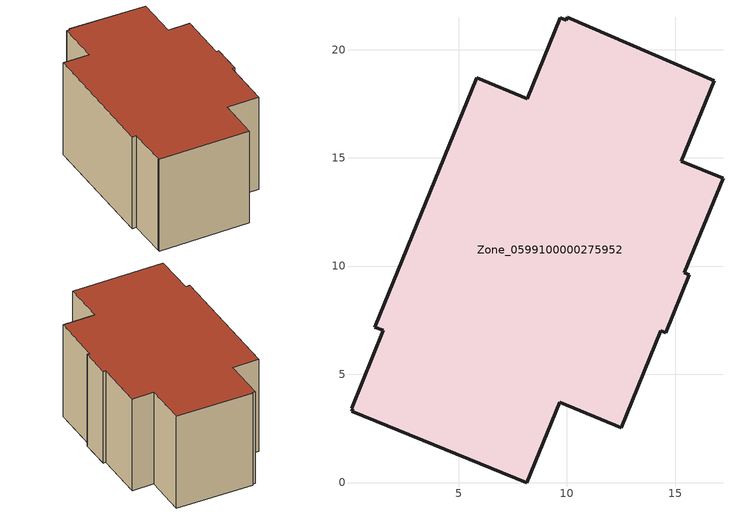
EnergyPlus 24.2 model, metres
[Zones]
Zone_0599100000275952
 floor ground (C_G): 10.01,21.48 16.8,18.57 15.28,14.84 17.21,14.06 15.42,9.68 15.65,9.59 14.57,6.92 14.33,7.01 12.51,2.54 9.66,3.7 8.15,0 0.06,3.3 0.11,3.41 0.05,3.44 1.51,7.03 1.13,7.18 5.83,18.7 8.17,17.74 9.69,21.47 9.96,21.35 z0
 wall outside (C_F): 15.28,14.84 16.8,18.57 10.01,21.48 9.96,21.35 9.69,21.47 8.17,17.74 5.83,18.7 1.13,7.18 1.51,7.03 0.05,3.44 0.11,3.41 0.06,3.3 8.15,0 9.66,3.7 12.51,2.54 14.33,7.01 14.57,6.92 15.65,9.59 15.42,9.68 17.21,14.06 15.28,14.84 z0:9.6
 roof outside (C_R): 16.8,18.57 10.01,21.48 9.96,21.35 9.69,21.47 8.17,17.74 5.83,18.7 1.13,7.18 1.51,7.03 0.05,3.44 0.11,3.41 0.06,3.3 8.15,0 9.66,3.7 12.51,2.54 14.33,7.01 14.57,6.92 15.65,9.59 15.42,9.68 17.21,14.06 15.28,14.84 z9.6
[BUILDING]
Pand.0599100000275952: North Axis=0; Terrain=City; Loads Convergence Tolerance Value=0.04; Temperature Convergence Tolerance Value=0.4; Solar Distribution=FullExterior; Maximum Number of Warmup Days=25; Minimum Number of Warmup Days=1
[Site:Location]
Rotterdam.The.Hague.AP_ZH_NLD Design_Conditions: Latitude=51.96; Longitude=4.45; Time Zone=1; Elevation=-4.5
[SITE:GROUNDTEMPERATURE:BUILDINGSURFACE]
18, 18, 18, 18, 18, 18, 18, 18, 18, 18, 18, 18
[MATERIAL] Thermal Absorptance=0.9; Solar Absorptance=0.7; Visible Absorptance=0.7
Name | Roughness | Thickness | Conductivity | Density | Specific Heat
G.D.1965 | MediumSmooth | 0.15 | 1 | 540 | 1210
F.D.1965 | Rough | 0.3 | 0.857143 | 1920 | 840
R.D.1965 | MediumRough | 0.2 | 0.08 | 1500 | 1000
[CONSTRUCTION]
C_G: G.D.1965
C_F: F.D.1965
C_R: R.D.1965
[ZONE]
Zone_0599100000275952: Type=1; Multiplier=1; Ceiling Height=Autocalculate; Volume=Autocalculate; Floor Area=autocalculate; Part of Total Floor Area=Yes
[ZONEINFILTRATION:DESIGNFLOWRATE]
Infil_Zone_0599100000275952: Zone or ZoneList or Space or SpaceList=Zone_0599100000275952; Schedule=AlwaysOn; Design Flow Rate Calculation Method=Flow/Area; Flow Rate per Floor Area=0.0042; Constant Term Coefficient=1; Temperature Term Coefficient=0; Velocity Term Coefficient=0; Velocity Squared Term Coefficient=0
[HVACTEMPLATE:ZONE:IDEALLOADSAIRSYSTEM]
Zone_0599100000275952: Maximum Heating Supply Air Temperature=50; Minimum Cooling Supply Air Temperature=13; Maximum Heating Supply Air Humidity Ratio=0.0156; Minimum Cooling Supply Air Humidity Ratio=0.0077; Heating Limit=NoLimit; Cooling Limit=NoLimit; Dehumidification Control Type=ConstantSensibleHeatRatio; Cooling Sensible Heat Ratio=0.7; Dehumidification Setpoint=60; Humidification Control Type=None; Humidification Setpoint=30; Outdoor Air Method=None; Outdoor Air Flow Rate per Person=0.00944; Outdoor Air Flow Rate per Zone Floor Area=0; Outdoor Air Flow Rate per Zone=0; Demand Controlled Ventilation Type=None; Outdoor Air Economizer Type=NoEconomizer; Heat Recovery Type=None; Sensible Heat Recovery Effectiveness=0.7; Latent Heat Recovery Effectiveness=0.65
[ZONECONTROL:THERMOSTAT]
ThermostatControl_Zone_0599100000275952: Zone or ZoneList=Zone_0599100000275952; Control Type Schedule=DualSetpointControlType; Control 1=Thermostat_Zone_0599100000275952; Temperature Difference Between Cutout And Setpoint=0
[THERMOSTATSETPOINT:DUALSETPOINT]
Thermostat_Zone_0599100000275952: Heating Setpoint Temperature Schedule=HeatingSetpoint_Zone_0599100000275952; Cooling Setpoint Temperature Schedule=CoolingSetpoint_Zone_0599100000275952
[SCHEDULE:COMPACT]
HeatingSetpoint_Zone_0599100000275952: Through: 12/31, For: AllDays, Until: 24:00, 21
CoolingSetpoint_Zone_0599100000275952: Through: 12/31, For: AllDays, Until: 24:00, 24
DualSetpointControlType: Through: 12/31, For: AllDays, Until: 24:00, 4
AlwaysOn: Through: 12/31, For: AllDays, Until: 24:00, 1
